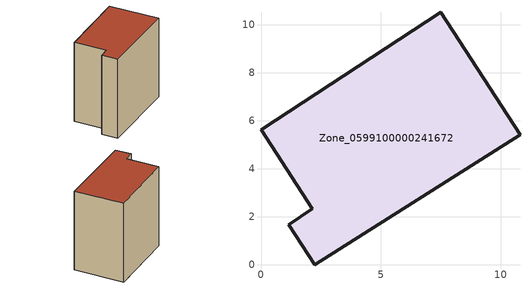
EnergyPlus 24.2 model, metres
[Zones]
Zone_0599100000241672
 floor ground (C_G): 1.15,1.67 2.15,2.33 0,5.63 7.5,10.53 10.81,5.42 2.24,0 z0
 wall outside (C_F): 2.15,2.33 1.15,1.67 2.24,0 10.81,5.42 7.5,10.53 0,5.63 2.15,2.33 z0:10.15
 roof outside (C_R): 7.5,10.53 0,5.63 2.15,2.33 1.15,1.67 2.24,0 10.81,5.42 z10.15
[BUILDING]
Pand.0599100000241672: North Axis=0; Terrain=City; Loads Convergence Tolerance Value=0.04; Temperature Convergence Tolerance Value=0.4; Solar Distribution=FullExterior; Maximum Number of Warmup Days=25; Minimum Number of Warmup Days=1
[Site:Location]
Rotterdam.The.Hague.AP_ZH_NLD Design_Conditions: Latitude=51.96; Longitude=4.45; Time Zone=1; Elevation=-4.5
[SITE:GROUNDTEMPERATURE:BUILDINGSURFACE]
18, 18, 18, 18, 18, 18, 18, 18, 18, 18, 18, 18
[MATERIAL] Thermal Absorptance=0.9; Solar Absorptance=0.7; Visible Absorptance=0.7
Name | Roughness | Thickness | Conductivity | Density | Specific Heat
G.TI.1946 | MediumSmooth | 0.15 | 1 | 540 | 1210
F.TI.1946 | Rough | 0.3 | 0.857143 | 1920 | 840
R.TI.1946 | MediumRough | 0.2 | 0.1 | 1500 | 1000
[CONSTRUCTION]
C_G: G.TI.1946
C_F: F.TI.1946
C_R: R.TI.1946
[ZONE]
Zone_0599100000241672: Type=1; Multiplier=1; Ceiling Height=Autocalculate; Volume=Autocalculate; Floor Area=autocalculate; Part of Total Floor Area=Yes
[ZONEINFILTRATION:DESIGNFLOWRATE]
Infil_Zone_0599100000241672: Zone or ZoneList or Space or SpaceList=Zone_0599100000241672; Schedule=AlwaysOn; Design Flow Rate Calculation Method=Flow/Area; Flow Rate per Floor Area=0.003; Constant Term Coefficient=1; Temperature Term Coefficient=0; Velocity Term Coefficient=0; Velocity Squared Term Coefficient=0
[HVACTEMPLATE:ZONE:IDEALLOADSAIRSYSTEM]
Zone_0599100000241672: Maximum Heating Supply Air Temperature=50; Minimum Cooling Supply Air Temperature=13; Maximum Heating Supply Air Humidity Ratio=0.0156; Minimum Cooling Supply Air Humidity Ratio=0.0077; Heating Limit=NoLimit; Cooling Limit=NoLimit; Dehumidification Control Type=ConstantSensibleHeatRatio; Cooling Sensible Heat Ratio=0.7; Dehumidification Setpoint=60; Humidification Control Type=None; Humidification Setpoint=30; Outdoor Air Method=None; Outdoor Air Flow Rate per Person=0.00944; Outdoor Air Flow Rate per Zone Floor Area=0; Outdoor Air Flow Rate per Zone=0; Demand Controlled Ventilation Type=None; Outdoor Air Economizer Type=NoEconomizer; Heat Recovery Type=None; Sensible Heat Recovery Effectiveness=0.7; Latent Heat Recovery Effectiveness=0.65
[ZONECONTROL:THERMOSTAT]
ThermostatControl_Zone_0599100000241672: Zone or ZoneList=Zone_0599100000241672; Control Type Schedule=DualSetpointControlType; Control 1=Thermostat_Zone_0599100000241672; Temperature Difference Between Cutout And Setpoint=0
[THERMOSTATSETPOINT:DUALSETPOINT]
Thermostat_Zone_0599100000241672: Heating Setpoint Temperature Schedule=HeatingSetpoint_Zone_0599100000241672; Cooling Setpoint Temperature Schedule=CoolingSetpoint_Zone_0599100000241672
[SCHEDULE:COMPACT]
HeatingSetpoint_Zone_0599100000241672: Through: 12/31, For: AllDays, Until: 24:00, 21
CoolingSetpoint_Zone_0599100000241672: Through: 12/31, For: AllDays, Until: 24:00, 24
DualSetpointControlType: Through: 12/31, For: AllDays, Until: 24:00, 4
AlwaysOn: Through: 12/31, For: AllDays, Until: 24:00, 1
